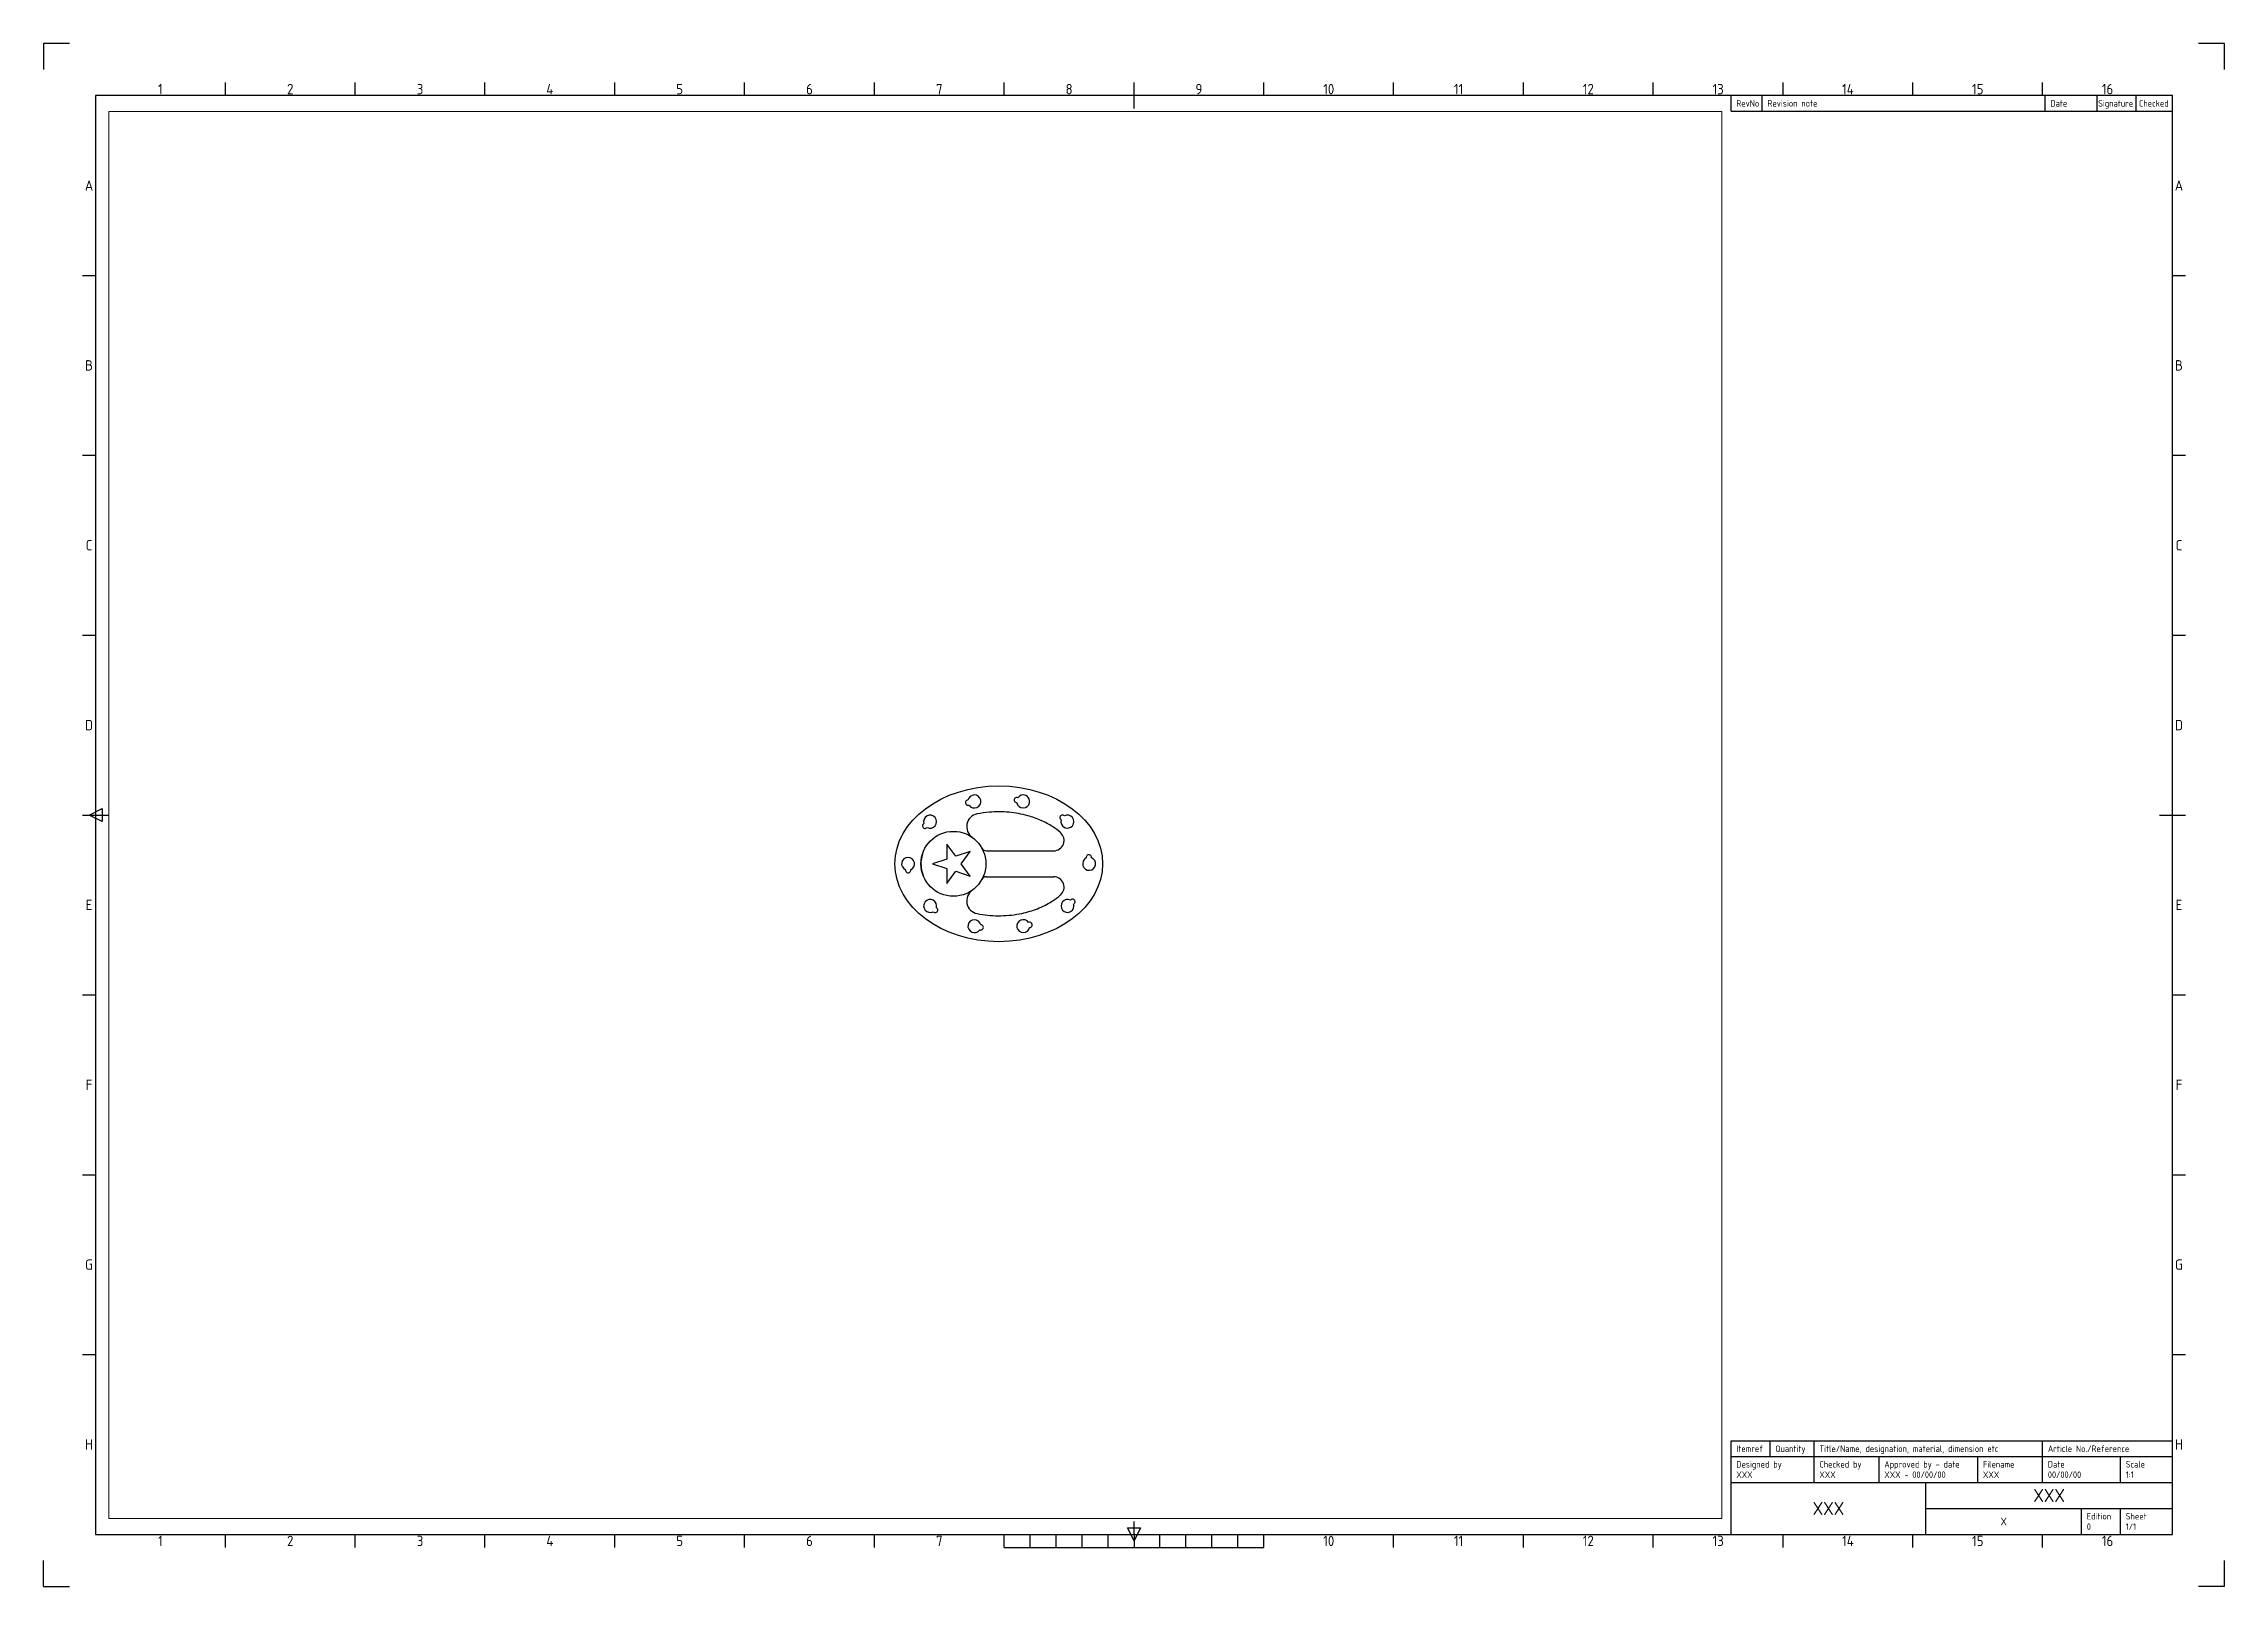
# Paper-space layout 'ISO A1 Layout' of a CAD drawing. Header units: millimetres. Extents: x 0 to 840, y 0 to 594.
# The model-space entities are those that its viewports show. They can reach past a viewport. Long polylines and large blocks are cut down to what shows.
import ezdxf
from ezdxf.enums import TextEntityAlignment as Align

# ---------------------------------------------------------------- set-up
doc = ezdxf.new("R2010")
doc.units = ezdxf.units.MM
for name, color, linetype in [('Model-Front', 7, 'Continuous'), ('Title Block', 7, 'Continuous'), ('Viewport', 5, 'Continuous')]:
    doc.layers.add(name, color=color, linetype=linetype)
doc.styles.add('ISO Proportional', font='isocp.shx')

# ---------------------------------------------------------------- blocks, each defined once
blk = doc.blocks.new('ISO A1 title block')
at = {"layer": 'Title Block'}
for p, q in [((10, 594), (0, 594)), ((0, 594), (0, 584)), ((840, 594), (830, 594)), ((840, 584), (840, 594)), ((820, 574), (20, 574)), ((20, 574), (20, 20)), ((70, 574), (70, 579)), ((120, 574), (120, 579)), ((170, 574), (170, 579)), ((220, 574), (220, 579)), ((270, 574), (270, 579)), ((320, 574), (320, 579)), ((370, 574), (370, 579)), ((420, 569), (420, 579)), ((470, 574), (470, 579)), ((520, 574), (520, 579)), ((570, 574), (570, 579)), ((620, 574), (620, 579)), ((650, 568), (650, 574)), ((662, 568), (662, 574)), ((670, 574), (670, 579)), ((720, 574), (720, 579)), ((770, 574), (770, 579)), ((771, 568), (771, 574)), ((791, 568), (791, 574)), ((806, 568), (806, 574)), ((820, 20), (820, 574)), ((650, 568), (820, 568)), ((15, 504.75), (20, 504.75)), ((820, 504.75), (825, 504.75)), ((15, 435.5), (20, 435.5)), ((820, 435.5), (825, 435.5)), ((15, 366.25), (20, 366.25)), ((820, 366.25), (825, 366.25)), ((15, 297), (25, 297)), ((17.5, 297), (22.5, 299.5)), ((22.5, 294.5), (17.5, 297)), ((22.5, 299.5), (22.5, 294.5)), ((815, 297), (825, 297)), ((15, 227.75), (20, 227.75)), ((820, 227.75), (825, 227.75)), ((15, 158.5), (20, 158.5)), ((820, 158.5), (825, 158.5)), ((15, 89.25), (20, 89.25)), ((820, 89.25), (825, 89.25)), ((650, 56), (820, 56)), ((650, 50), (650, 56)), ((665, 50), (665, 56)), ((682, 50), (682, 56)), ((770, 50), (770, 56)), ((650, 50), (820, 50)), ((650, 20), (650, 50)), ((682, 40), (682, 50)), ((707, 40), (707, 50)), ((745, 40), (745, 50)), ((770, 40), (770, 50)), ((800, 40), (800, 50)), ((650, 40), (820, 40)), ((725, 20), (725, 40)), ((725, 30), (820, 30)), ((785, 20), (785, 30)), ((800, 20), (800, 30)), ((20, 20), (820, 20)), ((70, 15), (70, 20)), ((120, 15), (120, 20)), ((170, 15), (170, 20)), ((220, 15), (220, 20)), ((270, 15), (270, 20)), ((320, 15), (320, 20)), ((370, 15), (370, 20)), ((380, 15), (380, 20)), ((390, 15), (390, 20)), ((400, 15), (400, 20)), ((410, 15), (410, 20)), ((417.5, 22.5), (422.5, 22.5)), ((420, 17.5), (417.5, 22.5)), ((420, 20), (420, 25)), ((422.5, 22.5), (420, 17.5)), ((420, 20), (420, 15)), ((430, 15), (430, 20)), ((440, 15), (440, 20)), ((450, 15), (450, 20)), ((460, 15), (460, 20)), ((470, 15), (470, 20)), ((520, 15), (520, 20)), ((570, 15), (570, 20)), ((620, 15), (620, 20)), ((670, 15), (670, 20)), ((720, 15), (720, 20)), ((770, 15), (770, 20)), ((0, 0), (0, 10)), ((370, 15), (470, 15)), ((840, 0), (840, 10)), ((0, 0), (10, 0)), ((840, 0), (830, 0))]:
    blk.add_line(p, q, dxfattribs=at)
at = {"layer": 'Title Block', "style": 'ISO Proportional'}
for s, p in [('1', (45, 576.5)), ('2', (95, 576.5)), ('3', (145, 576.5)), ('4', (195, 576.5)), ('5', (245, 576.5)), ('6', (295, 576.5)), ('7', (345, 576.5)), ('8', (395, 576.5)), ('9', (445, 576.5)), ('10', (495, 576.5)), ('11', (545, 576.5)), ('12', (595, 576.5)), ('13', (645, 576.5)), ('14', (695, 576.5)), ('15', (745, 576.5)), ('16', (795, 576.5)), ('A', (17.5, 539.375)), ('A', (822.5, 539.375)), ('B', (17.5, 470.125)), ('B', (822.5, 470.125)), ('C', (17.5, 400.875)), ('C', (822.5, 400.875)), ('D', (17.5, 331.625)), ('D', (822.5, 331.625)), ('E', (17.5, 262.375)), ('E', (822.5, 262.375)), ('F', (17.5, 193.125)), ('F', (822.5, 193.125)), ('G', (17.5, 123.875)), ('G', (822.5, 123.875)), ('H', (17.5, 54.625)), ('H', (822.5, 54.625)), ('1', (45, 17.5)), ('2', (95, 17.5)), ('3', (145, 17.5)), ('4', (195, 17.5)), ('5', (245, 17.5)), ('6', (295, 17.5)), ('7', (345, 17.5)), ('10', (495, 17.5)), ('11', (545, 17.5)), ('12', (595, 17.5)), ('13', (645, 17.5)), ('14', (695, 17.5)), ('15', (745, 17.5)), ('16', (795, 17.5))]:
    blk.add_text(s, height=4, dxfattribs=at).set_placement(p, align=Align.MIDDLE)
for s, p in [('RevNo', (652, 571)), ('Revision note', (664, 571)), ('Date', (773, 571)), ('Signature', (791.361, 571)), ('Checked', (807.083, 571)), ('Itemref', (652, 53)), ('Quantity', (667, 53)), ('Title/Name, designation, material, dimension etc', (684, 53)), ('Article No./Reference', (772, 53)), ('Designed by', (652, 47)), ('Checked by', (684, 47)), ('Approved by - date', (709, 47)), ('Filename', (747, 47)), ('Date', (772, 47)), ('Scale', (802, 47)), ('Edition', (787, 27)), ('Sheet', (802, 27))]:
    blk.add_text(s, height=2.5, dxfattribs=at).set_placement(p, align=Align.MIDDLE_LEFT)
at = {"layer": 'Title Block', "style": 'ISO Proportional', "flags": 8}
for tag, p in [('DESIGNED_BY', (652, 43)), ('CHECKED_BY', (684, 43)), ('APPROVED_BY_DATE', (709, 43)), ('FILENAME', (747, 43)), ('DATE', (772, 43)), ('SCALE', (802, 43)), ('EDITION', (787, 23)), ('SHEET', (802, 23))]:
    blk.add_attdef(tag, text='', height=2.5, dxfattribs=at).set_placement(p, align=Align.MIDDLE_LEFT)
for tag, height, p in [('TITLE', 5, (772.5, 35)), ('OWNER', 5, (687.5, 30)), ('DRAWING_NUMBER', 3, (755, 25))]:
    blk.add_attdef(tag, text='', height=height, dxfattribs=at).set_placement(p, align=Align.MIDDLE)

msp = doc.modelspace()

# ---------------------------------------------------------------- linework, layer by layer
at = {"layer": 'Model-Front'}
for p, q in [((213.33, 161.21), (213.37, 161.21)), ((222.35, 163.82), (222.35, 158.01)), ((225.77, 159.12), (222.35, 163.82)), ((231.3, 160.91), (225.77, 159.12)), ((227.88, 156.21), (231.3, 160.91)), ((237.52, 161.21), (263.46, 161.21)), ((213.33, 151.21), (213.37, 151.21)), ((222.35, 158.01), (216.82, 156.21)), ((216.82, 156.21), (222.35, 154.42)), ((222.35, 154.42), (222.35, 148.6)), ((222.35, 148.6), (225.77, 153.31)), ((225.77, 153.31), (231.3, 151.51)), ((231.3, 151.51), (227.88, 156.21)), ((237.52, 151.21), (263.46, 151.21))]:
    msp.add_line(p, q, dxfattribs=at)
msp.add_circle((224.82, 156.21), 12.5, dxfattribs=at)
for centre, radius, start, end in [((230.44, 179.72), 1, 90.11572, 293.18964), ((232.89, 180.22), 2.5, 214.7266, 168.57876), ((249.25, 180.72), 1, 67.2741, 270.34802), ((251.7, 180.23), 2.5, 191.88498, 145.73714), ((213.93, 170.82), 1, 118.41517, 321.48909), ((215.85, 172.42), 2.5, 243.02605, 196.87821), ((234.95, 170.49), 5, 101.32144, 234.66029), ((263.46, 165.21), 4, 269.99999, 48.86831), ((266.83, 174.04), 1, 39.00963, 242.08355), ((268.76, 172.45), 2.5, 163.62051, 117.47267), ((237.52, 163.21), 2, 208.86572, 269.99999), ((276.98, 158.71), 1, 351.70428, 194.7782), ((207.37, 156.2), 2.5, 293.31008, 247.16224), ((207.39, 153.7), 1, 168.6992, 11.77312), ((237.52, 149.21), 2, 89.99999, 151.13426), ((263.46, 147.21), 4, 311.11923, 89.99999), ((277.12, 156.21), 2.5, 116.31516, 70.16732), ((234.95, 141.94), 5, 125.33907, 258.65854), ((215.87, 139.99), 2.5, 343.58357, 297.43573), ((217.8, 138.4), 1, 218.97269, 62.04661), ((232.92, 132.2), 2.5, 11.8433, 325.69546), ((251.73, 132.2), 2.5, 34.69848, 348.55064), ((268.78, 139.99), 2.5, 62.96816, 16.82033), ((270.69, 141.59), 1, 298.35729, 141.4312), ((235.37, 131.71), 1, 247.23242, 90.30634), ((254.18, 132.7), 1, 270.0876, 113.16152)]:
    msp.add_arc(centre, radius, start, end, dxfattribs=at)
msp.add_ellipse((242.32, 156.21), major_axis=(-40, 0), ratio=0.75, dxfattribs=at)
for points, knots in [([(266.09, 168.22), (265.18, 169.02), (264.16, 169.79), (261.69, 171.39), (260.21, 172.2), (257.01, 173.61), (255.29, 174.22), (251.18, 175.36), (248.73, 175.81), (243.74, 176.26), (241.19, 176.27), (237.09, 175.92), (235.51, 175.7), (233.96, 175.39)], [3.851112, 3.851112, 3.851112, 3.851112, 3.999553, 3.999553, 4.179254, 4.179254, 4.358955, 4.358955, 4.591745, 4.591745, 4.824536, 4.824536, 4.973439, 4.973439, 4.973439, 4.973439]), ([(213.33, 161.21), (213.01, 160.43), (212.78, 159.66), (212.42, 157.99), (212.32, 157.1), (212.32, 156.21)], [5.9862785, 5.9862785, 5.9862785, 5.9862785, 6.1231032, 6.1231032, 6.2831853, 6.2831853, 6.2831853, 6.2831853]), ([(212.32, 156.21), (212.32, 155.14), (212.46, 154.08), (212.89, 152.41), (213.09, 151.81), (213.33, 151.21)], [0, 0, 0, 0, 0.1918622, 0.1918622, 0.2968934, 0.2968934, 0.2968934, 0.2968934]), ([(233.96, 137.03), (234.31, 136.96), (234.66, 136.9), (237.65, 136.38), (240.39, 136.17), (245.86, 136.27), (248.59, 136.58), (253.27, 137.58), (255.28, 138.18), (259.16, 139.7), (261.01, 140.63), (263.93, 142.46), (265.07, 143.31), (266.09, 144.2)], [1.309671, 1.309671, 1.309671, 1.309671, 1.343036, 1.343036, 1.595523, 1.595523, 1.848011, 1.848011, 2.050717, 2.050717, 2.266986, 2.266986, 2.431978, 2.431978, 2.431978, 2.431978])]:
    msp.add_open_spline(points, degree=3, knots=knots, dxfattribs=at)

psp = doc.layouts.new('ISO A1 Layout')

# ---------------------------------------------------------------- block references
at = {"layer": 'Title Block'}
ref = psp.add_blockref('ISO A1 title block', (0, 0), dxfattribs=at)
ref.add_attrib('CHECKED_BY', 'XXX', dxfattribs={"height": 2.5, "style": 'ISO Proportional'}).set_placement((684, 43), align=Align.MIDDLE_LEFT)
ref.add_attrib('OWNER', 'XXX', dxfattribs={"height": 5, "style": 'ISO Proportional'}).set_placement((687.5, 30), align=Align.MIDDLE)
ref.add_attrib('DESIGNED_BY', 'XXX', dxfattribs={"height": 2.5, "style": 'ISO Proportional'}).set_placement((652, 43), align=Align.MIDDLE_LEFT)
ref.add_attrib('FILENAME', 'XXX', dxfattribs={"height": 2.5, "style": 'ISO Proportional'}).set_placement((747, 43), align=Align.MIDDLE_LEFT)
ref.add_attrib('DRAWING_NUMBER', 'X', dxfattribs={"height": 3, "style": 'ISO Proportional'}).set_placement((755, 25), align=Align.MIDDLE)
ref.add_attrib('APPROVED_BY_DATE', 'XXX - 00/00/00', dxfattribs={"height": 2.5, "style": 'ISO Proportional'}).set_placement((709, 43), align=Align.MIDDLE_LEFT)
ref.add_attrib('TITLE', 'XXX', dxfattribs={"height": 5, "style": 'ISO Proportional'}).set_placement((772.5, 35), align=Align.MIDDLE)
ref.add_attrib('DATE', '00/00/00', dxfattribs={"height": 2.5, "style": 'ISO Proportional'}).set_placement((772, 43), align=Align.MIDDLE_LEFT)
ref.add_attrib('EDITION', '0', dxfattribs={"height": 2.5, "style": 'ISO Proportional'}).set_placement((787, 23), align=Align.MIDDLE_LEFT)
ref.add_attrib('SHEET', '1/1', dxfattribs={"height": 2.5, "style": 'ISO Proportional'}).set_placement((802, 23), align=Align.MIDDLE_LEFT)
ref.add_attrib('SCALE', '1:1', dxfattribs={"height": 2.5, "style": 'ISO Proportional'}).set_placement((802, 43), align=Align.MIDDLE_LEFT)

# ---------------------------------------------------------------- viewports
at = {"layer": 'Viewport'}
psp.add_viewport(center=(335.81, 297.04), size=(621.27, 541.7392), view_center_point=(210.2, 175.04), view_height=541.7392, dxfattribs=at)

doc.saveas('drawing.dxf')
